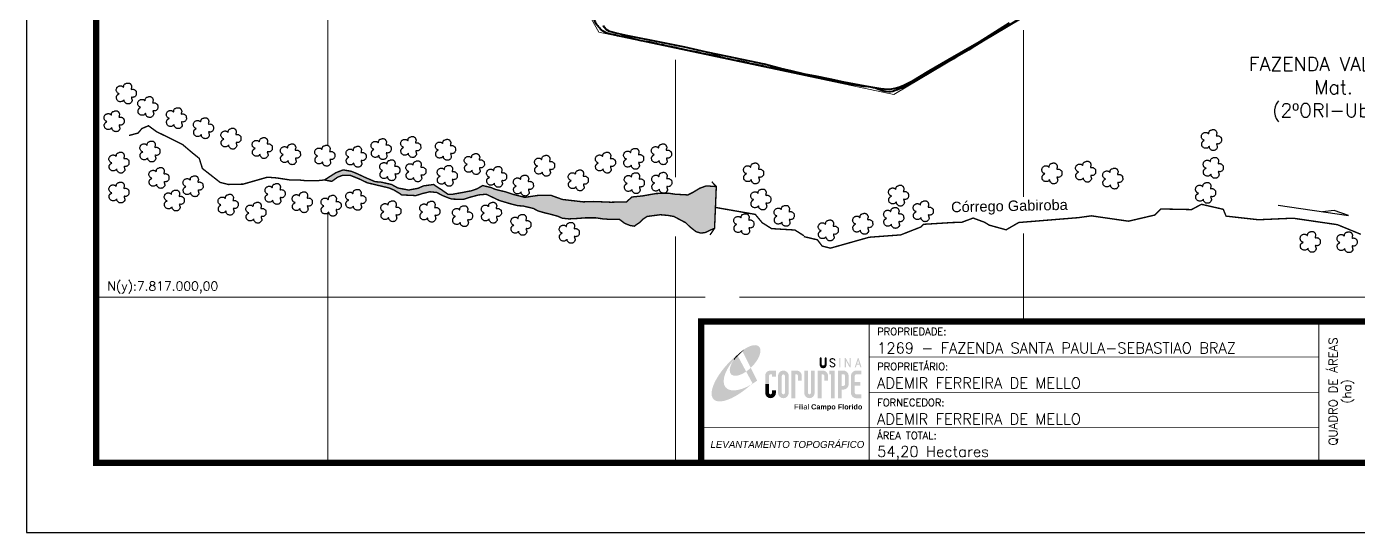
# Model space of a CAD drawing. Header units: millimetres. Extents: x 730567 to 733537, y 7816662 to 7818762.
# Drawn here: x 730567 to 732482, y 7816662 to 7817389 of the extents above; entities that cross this region are included whole.
import ezdxf
from ezdxf.enums import TextEntityAlignment as Align

# ---------------------------------------------------------------- set-up
doc = ezdxf.new("R2010")
doc.units = ezdxf.units.MM
doc.linetypes.add('CONTINUO', pattern=[0])
doc.linetypes.add('LIN0', pattern=[0])
for name, color, linetype, lineweight in [('0114001269', 1, 'Continuous', 40), ('0114001269002', 5, 'Continuous', 40), ('MALHA', 8, 'Continuous', 9), ('TEXTO', 7, 'Continuous', 9)]:
    doc.layers.add(name, color=color, linetype=linetype, lineweight=lineweight)
for name, color, linetype in [('CÓRREGO', 174, 'Continuous'), ('MARGEM', 7, 'CONTINUO'), ('MATO', 3, 'Continuous')]:
    doc.layers.add(name, color=color, linetype=linetype)
doc.styles.add('ARIAL', font='arial.ttf')
doc.styles.add('ROMANS', font='romans', dxfattribs={"height": 0.2})
doc.styles.add('SIMPLEX', font='simplex', dxfattribs={"height": 0.2})
doc.styles.get("Standard").update_dxf_attribs({"font": 'arial.ttf'})

# ---------------------------------------------------------------- blocks, each defined once
blk = doc.blocks.new('A$C78F83FB3')
at = {"layer": 'MARGEM'}
h = blk.add_hatch(color=20, dxfattribs=at)
edge = h.paths.add_edge_path()
edge.add_ellipse((19.49, 23.77), major_axis=(-6.68, -6.67), ratio=0.469426, start_angle=292.73277, end_angle=601.25787)
edge.add_ellipse((22.83, 22.05), major_axis=(12.64, 11.29), ratio=0.457614, start_angle=79.90686, end_angle=107.91393)
edge = h.paths.add_edge_path()
edge.add_ellipse((18.28, 18.7), major_axis=(13.95, 13.59), ratio=0.386848, start_angle=63.96117, end_angle=264.59932)
edge.add_ellipse((22.83, 22.05), major_axis=(12.64, 11.29), ratio=0.457614, start_angle=107.91393, end_angle=245.11815, ccw=False)
edge.add_ellipse((19.49, 23.77), major_axis=(-6.68, -6.67), ratio=0.469426, start_angle=241.25787, end_angle=292.73277, ccw=False)
for color, points in [(20, [(15.46, 26.12), (14.17, 24.81), (14.06, 24.24), (14.39, 23.97), (14.67, 24.54), (19.47, 29.32), (18.48, 28.66), (17.31, 27.78)]), (7, [(58.42, 24.9), (57.9, 24.9), (57.9, 21.73, -0.414214), (57.15, 20.98), (56.84, 20.98, -0.414214), (56.09, 21.73), (56.09, 24.9), (55.57, 24.9), (55.57, 21.73, 0.414214), (56.84, 20.46), (57.15, 20.46, 0.414214), (58.42, 21.73)]), (7, [(61.7, 24.9), (61.23, 24.9, 0.396318), (60.04, 23.78), (60.04, 23.72, 0.151912), (60.39, 22.97), (60.46, 22.92), (62.18, 22), (62.85, 21.83, 0.12407), (62.51, 22.42), (60.75, 23.36, -0.13192), (60.56, 23.77, -0.385578), (61.23, 24.37), (61.7, 24.37, -0.414214), (62.37, 23.7), (62.89, 23.7, 0.414214)]), (7, [(62.37, 23.7), (62.89, 23.7, 0.414214), (61.7, 24.9), (61.23, 24.9, 0.396318), (60.04, 23.78), (60.04, 23.72, 0.151912), (60.39, 22.97), (60.46, 22.92), (62.18, 22), (62.18, 22, -0.131921), (62.37, 21.59, -0.385578), (61.7, 20.98), (61.23, 20.98, -0.414214), (60.56, 21.65), (60.04, 21.65, 0.414214), (61.23, 20.46), (61.7, 20.46, 0.402546), (62.89, 21.61, 0.165292), (62.51, 22.42), (60.75, 23.36, -0.13192), (60.56, 23.77, -0.385578), (61.23, 24.37), (61.7, 24.37, -0.414214)]), (7, [(30.97, 12.46), (29.13, 12.46), (29.13, 8.21, 1), (34.29, 8.21), (34.29, 9.41), (32.45, 9.41), (32.45, 8.21, -1), (30.97, 8.21)])]:
    blk.add_hatch(color=color, dxfattribs=at).paths.add_polyline_path(points)
h = blk.add_hatch(color=7, dxfattribs=at)
h.paths.add_polyline_path([(65.24, 24.9), (64.72, 24.9), (64.72, 20.46), (65.24, 20.46)])
h.paths.add_polyline_path([(67.38, 20.46), (67.9, 20.46), (67.9, 23.74), (69.74, 20.46), (70.23, 20.46), (70.23, 24.9), (69.71, 24.9), (69.71, 21.58), (67.85, 24.9), (67.38, 24.9)])
h.paths.add_polyline_path([(72.17, 20.46), (72.72, 20.46), (73.14, 21.73), (74.49, 21.73), (74.9, 20.46), (75.45, 20.46), (74, 24.9), (73.62, 24.9)])
h.paths.add_polyline_path([(73.81, 23.8), (74.32, 22.25), (73.31, 22.25)], flags=16)
h = blk.add_hatch(color=7, dxfattribs=at)
h.paths.add_polyline_path([(31.71, 18.93, 0.414214), (29.13, 16.35), (29.13, 12.46), (30.97, 12.46), (30.97, 16.35, -0.414214), (31.71, 17.09), (32.45, 17.09), (32.45, 16.02), (34.29, 16.02), (34.29, 18.93)])
h.paths.add_polyline_path([(44.15, 17.09, -0.414214), (44.89, 16.35), (44.89, 14.1), (46.72, 14.1), (46.72, 16.17, 0.433937), (44.15, 18.93), (41.77, 18.93), (41.77, 12.46), (43.61, 12.46), (43.61, 17.09)])
h.paths.add_polyline_path([(43.61, 12.46), (41.77, 12.46), (41.77, 5.62), (43.61, 5.62)])
h.paths.add_polyline_path([(47.92, 12.46), (49.75, 12.46), (49.75, 18.93), (47.92, 18.93)])
h.paths.add_polyline_path([(52.91, 18.93), (51.08, 18.93), (51.08, 12.46), (52.91, 12.46)])
h.paths.add_polyline_path([(51.08, 8.12, -1), (49.75, 8.12), (49.75, 12.46), (47.92, 12.46), (47.92, 8.12, 1), (52.91, 8.12), (52.91, 12.46), (51.08, 12.46)])
h.paths.add_polyline_path([(54.41, 12.46), (56.25, 12.46), (56.25, 17.09), (56.79, 17.09, -0.414214), (57.53, 16.35), (57.53, 14.1), (59.36, 14.1), (59.36, 16.17, 0.433937), (56.79, 18.93), (54.41, 18.93)])
h.paths.add_polyline_path([(56.25, 12.46), (54.41, 12.46), (54.41, 5.62), (56.25, 5.62)])
h.paths.add_polyline_path([(60.73, 12.46), (62.58, 12.46), (62.58, 18.93), (60.02, 18.93), (60.02, 17.08), (60.73, 17.08)])
h.paths.add_polyline_path([(62.58, 12.46), (60.73, 12.46), (60.73, 5.62), (62.58, 5.62)])
h.paths.add_polyline_path([(64.06, 12.46), (65.82, 12.46), (65.82, 17.17), (66.66, 17.17, -0.450417), (67.48, 16.25), (67.48, 12.46), (69.24, 12.46, 0.002307), (69.24, 12.48, 0.005282), (69.23, 12.54, -0.000938), (69.23, 12.53), (69.23, 16.17, 0.433937), (66.66, 18.93), (64.06, 18.93)])
h.paths.add_polyline_path([(64.06, 5.62), (65.82, 5.62), (65.82, 9.77), (66.66, 9.77, 0.426056), (69.24, 12.46), (67.48, 12.46), (67.48, 12.45, -0.450417), (66.66, 11.53), (65.82, 11.53), (65.82, 12.46), (64.06, 12.46)])
h.paths.add_polyline_path([(70.37, 12.46), (74.87, 12.46), (74.87, 13.44), (72.21, 13.44), (72.21, 16.35, -0.414214), (72.95, 17.09), (75.38, 17.09), (75.38, 18.93), (72.95, 18.93, 0.414214), (70.37, 16.35)])
h.paths.add_polyline_path([(72.21, 11.62), (74.87, 11.62), (74.87, 12.46), (70.37, 12.46), (70.37, 8.21, 0.414214), (72.95, 5.62), (75.38, 5.62), (75.38, 7.47), (72.95, 7.47, -0.414214), (72.21, 8.21)])
h = blk.add_hatch(color=7, dxfattribs=at)
h.paths.add_polyline_path([(35.29, 16.35), (35.29, 8.21, 1), (40.46, 8.21, 0.016978), (40.45, 8.38), (40.45, 16.17, 0.433937), (37.88, 18.93), (37.87, 18.93, 0.41391)])
h.paths.add_polyline_path([(38.62, 16.35), (38.62, 8.21, -1), (37.13, 8.21), (37.13, 16.35, -1)], flags=16)
at = {"layer": 'MARGEM', "linetype": 'Continuous'}
blk.add_lwpolyline([(58.42, 24.9), (57.9, 24.9), (57.9, 21.73, -0.414214), (57.15, 20.98), (56.84, 20.98, -0.414214), (56.09, 21.73), (56.09, 24.9), (55.57, 24.9), (55.57, 21.73, 0.414214), (56.84, 20.46), (57.15, 20.46, 0.414214), (58.42, 21.73), (58.42, 24.9)], format="xyb", close=True, dxfattribs=at)
at = {"layer": 'MARGEM', "color": 252, "insert": (43.05, 2.72), "char_height": 2.5, "attachment_point": 1, "style": 'ARIAL'}
blk.add_mtext_dynamic_manual_height_columns('Filial {\\fArial|b1|i0|c0|p34;Campo Florido}', width=33.0271, gutter_width=2.46, heights=[2.95], dxfattribs=at)
blk = doc.blocks.new('mato')
at = {"layer": 'MATO', "color": 94, "linetype": 'CONTINUO'}
blk.add_lwpolyline([(734601.6, 7824194.7), (734600.8, 7824194.1), (734600, 7824193.3), (734599.1, 7824192.6), (734598, 7824192.3), (734596.9, 7824192.2), (734595.8, 7824192.2), (734594.9, 7824192.4), (734594.2, 7824192.7), (734593.5, 7824193.1), (734592.9, 7824193.6), (734592.3, 7824194.1), (734591.8, 7824194.7), (734591.5, 7824195.3), (734591.3, 7824195.9), (734591.2, 7824196.6), (734591, 7824197.5), (734591, 7824198.4), (734591, 7824199.3), (734591.2, 7824200), (734591.5, 7824200.5), (734591.9, 7824201), (734592.1, 7824201.5), (734592.4, 7824201.9), (734592.8, 7824202.3), (734594.2, 7824203.2), (734594.7, 7824203.6), (734594.5, 7824203.7), (734593.5, 7824204), (734593.1, 7824204.2), (734592.7, 7824204.5), (734592.3, 7824204.9), (734591.8, 7824205.6), (734591.3, 7824206.3), (734590.9, 7824207.1), (734590.7, 7824208), (734590.6, 7824208.8), (734590.7, 7824209.7), (734590.9, 7824210.7), (734591.3, 7824211.6), (734591.7, 7824212.4), (734592, 7824212.8), (734592.3, 7824213.1), (734592.7, 7824213.4), (734593.3, 7824213.8), (734593.9, 7824214.2), (734594.6, 7824214.5), (734595.3, 7824214.7), (734596, 7824214.8), (734596.6, 7824214.8), (734597.2, 7824214.8), (734597.8, 7824214.7), (734598.2, 7824214.6), (734598.7, 7824214.4), (734599.1, 7824214.3), (734599.5, 7824214), (734600, 7824213.4), (734600.5, 7824213), (734600.9, 7824212.8), (734601.1, 7824213.4), (734601.2, 7824214.2), (734601.3, 7824215.1), (734601.4, 7824215.5), (734601.5, 7824215.8), (734602, 7824216.5), (734602.3, 7824217), (734602.7, 7824217.4), (734603.2, 7824217.6), (734603.7, 7824217.8), (734604.3, 7824218), (734605.3, 7824218.4), (734605.8, 7824218.6), (734606.3, 7824218.7), (734606.9, 7824218.8), (734607.5, 7824218.8), (734608, 7824218.8), (734608.6, 7824218.7), (734609.1, 7824218.6), (734609.5, 7824218.4), (734610, 7824218.1), (734610.4, 7824217.9), (734610.7, 7824217.6), (734611, 7824217.2), (734611.3, 7824216.8), (734611.7, 7824216.3), (734611.9, 7824215.7), (734612.2, 7824215.1), (734612.4, 7824214.6), (734612.5, 7824214), (734612.5, 7824213.3), (734612.2, 7824212.1), (734611.9, 7824210.9), (734611.7, 7824210), (734612.4, 7824209.8), (734613.2, 7824209.9), (734614.1, 7824210), (734614.7, 7824209.9), (734615.4, 7824209.8), (734616, 7824209.5), (734616.6, 7824209.1), (734617.3, 7824208.6), (734617.8, 7824208.1), (734618.2, 7824207.9), (734618.6, 7824207.5), (734618.8, 7824207), (734619, 7824205.5), (734619.1, 7824203.9), (734619.1, 7824202.4), (734618.8, 7824201.5), (734618.4, 7824200.9), (734618, 7824200.3), (734617.5, 7824199.8), (734617, 7824199.3), (734616.5, 7824199), (734615.7, 7824198.7), (734614.9, 7824198.5), (734614.1, 7824198.3), (734613.3, 7824198.6), (734612.6, 7824198.7), (734612.1, 7824198.5), (734612.3, 7824197.3), (734613.2, 7824194.3), (734613.1, 7824193.5), (734613, 7824192.9), (734612.3, 7824191.8), (734611.9, 7824191.2), (734611.4, 7824190.7), (734611, 7824190.3), (734610.6, 7824189.9), (734610.1, 7824189.6), (734609.5, 7824189.4), (734608.8, 7824189.2), (734608.2, 7824189.2), (734607.5, 7824189.1), (734606.8, 7824189.2), (734605.7, 7824189.3), (734605.3, 7824189.5), (734604.8, 7824189.7), (734604.2, 7824190.1), (734603.7, 7824190.7), (734603.2, 7824191.3), (734602.7, 7824191.7), (734602.3, 7824192.2), (734602, 7824192.7), (734601.9, 7824194.3), (734601.7, 7824195)], dxfattribs=at)

msp = doc.modelspace()

# ---------------------------------------------------------------- hatches: boundary and pattern name
at = {"layer": 'CÓRREGO'}
h = msp.add_hatch(color=141, dxfattribs=at)
h.dxf.hatch_style = 1
h.paths.add_polyline_path([(731558.5, 7817159), (731544, 7817160), (731534.5, 7817156.5), (731525.5, 7817151), (731517.5, 7817147), (731499.5, 7817148), (731489.5, 7817149.5), (731472, 7817149), (731452, 7817145.5), (731437, 7817144), (731429.5, 7817137), (731407, 7817136.5), (731382.5, 7817137.5), (731367, 7817137), (731337, 7817140.5), (731320.5, 7817146.5), (731303.5, 7817146.5), (731283, 7817143.5), (731265.5, 7817148), (731255, 7817151.5), (731240.5, 7817155), (731235, 7817157.5), (731222.5, 7817160.5), (731215, 7817156), (731206.5, 7817153), (731193.5, 7817150.5), (731179.5, 7817148), (731172.5, 7817148), (731164, 7817154), (731157, 7817158.5), (731152, 7817162), (731137.5, 7817160), (731129.5, 7817156.5), (731116, 7817154), (731100.5, 7817157), (731091.5, 7817162), (731076, 7817165.5), (731068, 7817166), (731055, 7817171.5), (731041, 7817178), (731033.5, 7817181), (731022, 7817183), (731011.5, 7817179), (731006, 7817175.5), (730995, 7817168.5), (731005.5, 7817166.5), (731014, 7817172.5), (731020.5, 7817175), (731032.5, 7817175), (731045, 7817170), (731056.5, 7817164.5), (731071, 7817161), (731088, 7817157), (731095, 7817154), (731102.5, 7817149.5), (731106, 7817147), (731117, 7817146.5), (731126.5, 7817146), (731136, 7817149), (731146.5, 7817151.5), (731156.5, 7817150.5), (731165, 7817146), (731172.5, 7817143), (731178.5, 7817141), (731194.5, 7817140.5), (731205.5, 7817144), (731217, 7817147), (731227.5, 7817148), (731246.5, 7817139), (731261.5, 7817134.5), (731273, 7817131.5), (731281, 7817131), (731295.5, 7817127.5), (731302, 7817124), (731312.5, 7817121), (731319, 7817119.5), (731330, 7817116.5), (731337, 7817113.5), (731346.5, 7817112.5), (731357, 7817113), (731370, 7817114), (731385.5, 7817114), (731395.5, 7817112.5), (731403, 7817112), (731414, 7817112), (731419, 7817112), (731427, 7817106), (731434.5, 7817103), (731440.5, 7817102), (731448.5, 7817107.5), (731453, 7817112), (731459, 7817116), (731466.5, 7817117), (731478, 7817118.5), (731489, 7817117.5), (731497.5, 7817116), (731505, 7817112), (731514.5, 7817107), (731519, 7817102.5), (731522.5, 7817099.5), (731529.5, 7817094), (731536.5, 7817092), (731543, 7817093), (731549, 7817096), (731556, 7817099)])

# ---------------------------------------------------------------- linework, layer by layer
at = {"layer": '0114001269', "linetype": 'CONTINUO', "flags": 128}
msp.add_lwpolyline([(732692.8, 7817721), (732685.2, 7817720.5), (732680.2, 7817720.2), (732675.6, 7817719.9), (732673, 7817719.8), (732668.2, 7817720.1), (732663.1, 7817720.6), (732660.4, 7817721), (732655.6, 7817722), (732653.3, 7817722.3), (732646.3, 7817722.9), (732639.1, 7817722.4), (732637, 7817722.4), (732635.3, 7817722.3), (732631.9, 7817721.5), (732629.9, 7817720.9), (732627.8, 7817720.7), (732625.9, 7817720.3), (732621.7, 7817719.1), (732619.3, 7817718.5), (732616.6, 7817718.3), (732611.5, 7817717.9), (732608.8, 7817717.8), (732606.5, 7817717.6), (732604.2, 7817717.3), (732602, 7817717.1), (732599.5, 7817717.1), (732597.3, 7817717.1), (732594.9, 7817716.8), (732592.4, 7817716.6), (732588.2, 7817716.7), (732584, 7817716.9), (732579.4, 7817716.9), (732577.1, 7817717), (732572.6, 7817717.1), (732570.4, 7817717.1), (732568.3, 7817717.3), (732566.4, 7817717.3), (732564.2, 7817717.2), (732561.7, 7817717.2), (732559.1, 7817717), (732556.6, 7817716.7), (732551.7, 7817716.3), (732549.3, 7817716), (732547.3, 7817715.8), (732545.2, 7817715.4), (732543.3, 7817715.1), (732539.3, 7817714), (732536.9, 7817713.5), (732534.4, 7817713.1), (732532.2, 7817712.8), (732530, 7817712.4), (732526, 7817711.5), (732523.7, 7817711.1), (732521.6, 7817710.8), (732517.8, 7817709.9), (732513.1, 7817708.6), (732511.2, 7817708.3), (732509.3, 7817707.9), (732505.3, 7817706.9), (732503.2, 7817706.3), (732501.1, 7817705.8), (732499.4, 7817705.4), (732497.6, 7817704.7), (732495.4, 7817704.2), (732493.3, 7817703.7), (732491.3, 7817703.1), (732489.3, 7817702.5), (732487.5, 7817701.7), (732485.6, 7817700.8), (732479.6, 7817697.5), (732477.5, 7817696.3), (732475.3, 7817695), (732473.1, 7817693.5), (732468.2, 7817690.5), (732465.6, 7817689.2), (732463.1, 7817687.8), (732460.8, 7817686.3), (732456.3, 7817683.9), (732454.1, 7817682.7), (732449.2, 7817679.6), (732446.4, 7817677.9), (732443.5, 7817676.3), (732440.7, 7817674.7), (732437.9, 7817673.3), (732435.6, 7817672), (732432.9, 7817670.6), (732430.2, 7817669.2), (732427.9, 7817667.9), (732425.6, 7817666.7), (732423.1, 7817665.1), (732420.3, 7817663.6), (732417.9, 7817662.2), (732415.3, 7817660.8), (732412.8, 7817659.3), (732410.4, 7817657.9), (732405.8, 7817654.9), (732403.3, 7817653.3), (732397.7, 7817650.2), (732393.2, 7817647.7), (732390.8, 7817646.7), (732386.2, 7817645), (732383.9, 7817643.8), (732378.6, 7817640.4), (732376.2, 7817638.5), (732373.7, 7817636.3), (732371, 7817634.2), (732368.6, 7817632.3), (732363.3, 7817628.6), (732360.6, 7817626.8), (732358, 7817624.9), (732353, 7817621.4), (732350.4, 7817619.6), (732343.9, 7817613.9), (732342.6, 7817613), (732341.3, 7817612.2), (732339.4, 7817610.9), (732335.8, 7817608.5), (732332, 7817606.1), (732327.9, 7817603.5), (732323.6, 7817600.7), (732319.1, 7817597.8), (732314.4, 7817594.8), (732309.6, 7817591.6), (732308.4, 7817590.8), (732302.5, 7817587.1), (732293.7, 7817581.2), (732291.6, 7817580.2), (732279.8, 7817573), (732274.2, 7817569.5), (732268.1, 7817565.9), (732261.7, 7817562), (732254.9, 7817557.4), (732243.2, 7817550.4), (732220.9, 7817536.9), (732185.3, 7817516.2), (732134.9, 7817485.5), (732091.4, 7817458.7), (732043, 7817429.5), (732014.2, 7817411.9), (732001.4, 7817404.2), (731975.5, 7817388.7), (731970.9, 7817386), (731966.4, 7817383.4), (731961.7, 7817380.7), (731957, 7817377.8), (731952.3, 7817375.1), (731947.7, 7817372.2), (731938.6, 7817366.5), (731930, 7817361.2), (731921.5, 7817355.9), (731908.3, 7817348), (731904.1, 7817345.5), (731899.8, 7817342.9), (731895.3, 7817340.5), (731890.8, 7817338), (731886.4, 7817335.7), (731882.1, 7817333.3), (731877.8, 7817330.8), (731873.6, 7817328.3), (731869.4, 7817325.5), (731865.1, 7817323), (731860.9, 7817320.6), (731856.8, 7817318.1), (731852.5, 7817315.6), (731848.1, 7817313.1), (731843.7, 7817310.6), (731839.4, 7817308.1), (731835.4, 7817305.9), (731831.9, 7817303.9), (731828.5, 7817302.2), (731825.2, 7817300.7), (731821.9, 7817299.4), (731818.9, 7817298.2), (731815.9, 7817297), (731812.5, 7817295.9), (731809.2, 7817295.4), (731805.9, 7817295.3), (731802.7, 7817295.6), (731799.6, 7817296.3), (731796.6, 7817297.3), (731793.8, 7817298.3), (731790.7, 7817299.3), (731787.6, 7817300.5), (731784.3, 7817301.2), (731780.9, 7817301.9), (731777.4, 7817302.4), (731773.8, 7817303), (731770.3, 7817303.2), (731766.6, 7817303.6), (731762.6, 7817304.2), (731758.8, 7817305), (731755.2, 7817305.5), (731751.2, 7817306.2), (731747.1, 7817307.1), (731742.8, 7817308), (731738.5, 7817308.8), (731734.2, 7817309.6), (731730, 7817310.5), (731725.8, 7817311.1), (731721.6, 7817311.7), (731717.6, 7817312.6), (731710.1, 7817314.4), (731706.3, 7817315.3), (731698.7, 7817317), (731694.8, 7817317.7), (731686.7, 7817319.3), (731678.6, 7817320.9), (731674.7, 7817321.8), (731666.9, 7817323.5), (731659.2, 7817325.1), (731652.1, 7817326.8), (731648.4, 7817327.7), (731644.7, 7817328.6), (731641.1, 7817329.3), (731637.5, 7817329.7), (731633.9, 7817330.2), (731630.5, 7817330.8), (731624.5, 7817332.6), (731621.5, 7817333.4), (731614.9, 7817334.6), (731611.8, 7817335.3), (731608.6, 7817335.8), (731605, 7817336.6), (731601.2, 7817337.6), (731597.4, 7817338.5), (731589.9, 7817339.8), (731582.8, 7817341), (731579.2, 7817341.7), (731575.6, 7817342.7), (731572, 7817343.4), (731566.5, 7817344.7), (731561.2, 7817346.3), (731558, 7817347.1), (731554.7, 7817347.5), (731548.9, 7817348.7), (731546.2, 7817349.1), (731543.3, 7817349.4), (731540, 7817350.1), (731534.1, 7817351.5), (731530.9, 7817352.2), (731520.6, 7817354.5), (731517.5, 7817355), (731511.3, 7817356.3), (731505.3, 7817357.6), (731502.3, 7817358.2), (731499.2, 7817359), (731495.8, 7817359.7), (731492.2, 7817360.5), (731488.5, 7817361.1), (731484.6, 7817361.9), (731480.9, 7817362.9), (731477.5, 7817363.4), (731474.5, 7817364), (731471.8, 7817364.6), (731466.1, 7817365.9), (731462.8, 7817366.6), (731459.4, 7817367.2), (731456.2, 7817367.9), (731450.6, 7817368.9), (731442.9, 7817370.8), (731431.5, 7817373.5), (731429.1, 7817373.9), (731426.8, 7817374.3), (731424.4, 7817374.7), (731422.1, 7817375), (731419.5, 7817375.4), (731416.5, 7817376), (731413.6, 7817376.6), (731411.1, 7817377.3), (731408.8, 7817377.8), (731406.4, 7817378.3), (731403.8, 7817378.9), (731400.9, 7817379.8), (731398.1, 7817381.1), (731395.8, 7817382.6), (731394, 7817384), (731392.2, 7817385.6), (731390.6, 7817387.2), (731389.2, 7817388.7), (731387.9, 7817390.1), (731386.9, 7817391.7), (731385.9, 7817393.3), (731384.6, 7817395.4), (731383.2, 7817397.7), (731382, 7817399.9), (731380.7, 7817401.9), (731379.5, 7817403.7), (731377, 7817407.8), (731375.9, 7817409.8), (731370.9, 7817418.6), (731365.7, 7817427.8), (731350.8, 7817453.8), (731343.9, 7817466.8), (731336.8, 7817479.8), (731329, 7817493.4), (731316.3, 7817516.1), (731308.7, 7817529.5), (731295.4, 7817552.7), (731293.7, 7817556), (731290.5, 7817562.4), (731289.3, 7817565.8), (731288.4, 7817569.2), (731288.5, 7817572.9), (731290, 7817576.5), (731292.6, 7817579.4), (731296, 7817581.2), (731299.8, 7817582.6), (731304.1, 7817584), (731308.9, 7817585.3), (731314.6, 7817586.7), (731320.9, 7817588.3), (731327.2, 7817590), (731334.1, 7817591.8), (731341.4, 7817593.6), (731370.7, 7817601.3), (731378.3, 7817603.4), (731393.3, 7817607.5), (731401, 7817609.4), (731415.7, 7817613.3), (731429.1, 7817617.2), (731441.9, 7817620.2), (731463.3, 7817625.7), (731469.9, 7817627.9), (731471.8, 7817628.3), (731480.4, 7817630.3), (731487.9, 7817632.1), (731497.2, 7817634.5), (731503.6, 7817636.2), (731511.1, 7817638.1), (731518.5, 7817640), (731533.2, 7817644), (731554.3, 7817649.8), (731567.8, 7817653.3), (731581.1, 7817656.8), (731600.4, 7817661.9), (731617.1, 7817666.8), (731624.8, 7817668.8), (731634.4, 7817670.7), (731644.7, 7817673.2), (731644.7, 7817673.2), (731680.4, 7817682.4), (731712.6, 7817691.5), (731727.1, 7817695.1), (731743.3, 7817699.1), (731793.5, 7817712), (731811.4, 7817716.6), (731828.8, 7817720.4), (731858, 7817727.4), (731892.4, 7817737.5), (731911.3, 7817742.7), (731948.1, 7817752.6), (731966.3, 7817757.8), (731982.4, 7817762.1), (732018.3, 7817771.7), (732069.7, 7817784.6), (732085.8, 7817789), (732103, 7817793.6), (732120, 7817798.1), (732133.3, 7817801.5), (732146.2, 7817803.9), (732157.3, 7817802.7), (732162.4, 7817796.9), (732175.6, 7817781.2), (732178.2, 7817772.8), (732181, 7817758.4), (732182.7, 7817747.7), (732185.5, 7817742), (732190.9, 7817740.7), (732200.2, 7817742.6), (732207.9, 7817744.5), (732226.6, 7817747.8), (732241.8, 7817750.2), (732255.4, 7817753.2), (732270.4, 7817758.8), (732283.7, 7817763.8), (732308.6, 7817774.2), (732335.5, 7817784.9), (732347.7, 7817789.5), (732355.4, 7817792.8), (732363.9, 7817795.5), (732372.2, 7817798.9), (732378.5, 7817813.8), (732380.9, 7817824.2), (732382, 7817828.3), (732382, 7817828.3), (732389.7, 7817860), (732394.7, 7817880.3), (732398, 7817899.9), (732400.7, 7817918.5), (732403.9, 7817938.7), (732406.5, 7817959.1), (732405.5, 7817976.1), (732401.5, 7817994.8), (732397.5, 7818015.1), (732393.7, 7818035.5), (732389.7, 7818056.5), (732383.4, 7818101.4), (732380.9, 7818124.4), (732376.2, 7818166.8), (732373.5, 7818187.5), (732370.2, 7818208.4), (732368.3, 7818227.7), (732367, 7818243.8), (732367.1, 7818250.4), (732367.6, 7818252.5), (732367.8, 7818253.8), (732368, 7818254.6), (732368.4, 7818255.8), (732369.3, 7818257.5), (732369.9, 7818258.8), (732370.5, 7818260), (732371, 7818261.2), (732371.6, 7818262.7), (732372.5, 7818264.4), (732374.1, 7818266.3), (732376.1, 7818267.3), (732377.9, 7818267.9), (732379.9, 7818268.7), (732382.2, 7818269.6), (732384.7, 7818270.8), (732388.2, 7818272.3), (732392, 7818274), (732395.5, 7818275.6), (732398.6, 7818277.7), (732401.7, 7818279.5), (732405.3, 7818281.7), (732408.9, 7818283.3), (732411, 7818283.8), (732412.5, 7818284.2), (732414, 7818284.5), (732415.1, 7818284.8), (732416, 7818284.9), (732416.6, 7818285.2), (732417.6, 7818285.5), (732418.8, 7818286), (732420.1, 7818286.5), (732421.3, 7818287), (732422.5, 7818287.4), (732423.3, 7818287.8), (732424.2, 7818288.1), (732426.6, 7818289.1), (732429.3, 7818290.2), (732431.8, 7818291.2), (732434.3, 7818292.4), (732437, 7818293.7), (732439.8, 7818295.1), (732442.2, 7818296.4), (732444.4, 7818297.6), (732446.8, 7818298.9), (732449.7, 7818300.1), (732452.8, 7818301.6), (732456.2, 7818303.1), (732459.7, 7818304.6), (732463.2, 7818305.9), (732466.7, 7818307.6), (732470.6, 7818309.1), (732474.4, 7818310.6), (732478.3, 7818312.6), (732482.4, 7818314.3), (732486.3, 7818315.9), (732489.9, 7818317.4), (732493.3, 7818318.8), (732496.8, 7818320.3), (732500.4, 7818321.8), (732504.2, 7818323.2), (732507.7, 7818324.7), (732511.2, 7818326), (732514.7, 7818327.5), (732518.4, 7818329), (732522.2, 7818330.6), (732525.9, 7818332.1), (732529.6, 7818333.7), (732533.1, 7818335.3), (732536.8, 7818337.1), (732548.5, 7818342.4), (732552.6, 7818344.2), (732556.6, 7818345.6), (732560.8, 7818346.4), (732564.8, 7818346.4), (732569, 7818345.7), (732572.8, 7818343.8), (732576.1, 7818341.1), (732579.1, 7818338), (732582, 7818335.1), (732584.8, 7818331.9), (732587.7, 7818328.5), (732590.6, 7818324.9), (732593.3, 7818321.3), (732596, 7818318), (732598.6, 7818314.8), (732601.1, 7818311.6), (732603.5, 7818308.4), (732606, 7818305.2), (732608.1, 7818301.7), (732610, 7818298), (732611.3, 7818294.1), (732612.3, 7818290.8), (732613.8, 7818288.1), (732615.5, 7818285.5), (732617.7, 7818283.4), (732620.3, 7818281.9), (732623.1, 7818280.9), (732626.1, 7818280.3), (732629.6, 7818280.2), (732633.7, 7818280.1), (732637.9, 7818279.7), (732642.2, 7818278.8), (732646, 7818276.8), (732649.3, 7818274.2), (732652.3, 7818271.1), (732655, 7818267.6), (732657, 7818263.8), (732659.1, 7818259.6), (732660.7, 7818255.2), (732662, 7818250.5), (732662.9, 7818245.5), (732663.7, 7818240.7), (732664.4, 7818235.9), (732664.4, 7818231.3), (732663.8, 7818227.5), (732663.4, 7818224.5), (732663.5, 7818221.4), (732663.8, 7818218.5), (732664.6, 7818215.8), (732666.3, 7818213.5), (732668.5, 7818211.1), (732671.2, 7818208.8), (732673.6, 7818205.8), (732675.8, 7818202.5), (732677.9, 7818199), (732679.8, 7818195.1), (732681.3, 7818191), (732682.3, 7818187), (732683.2, 7818183.2), (732683.9, 7818179.2), (732684.3, 7818175), (732684.4, 7818170.8), (732684.2, 7818166.6), (732683.5, 7818162.7), (732683, 7818159.3), (732683.1, 7818155.7), (732683.5, 7818152), (732683.8, 7818148.5), (732684.7, 7818145.6), (732686.4, 7818142.8), (732688.5, 7818139.8), (732690.5, 7818136.6), (732692.5, 7818133.4), (732694.7, 7818130.2), (732696.8, 7818127), (732699.1, 7818123.6), (732701.4, 7818120.1), (732703.9, 7818116.7), (732706.4, 7818113.3), (732708.7, 7818109.8), (732710.8, 7818106.3), (732712.5, 7818102.5), (732714.2, 7818099), (732716.4, 7818095.7), (732718.3, 7818093.2), (732719.9, 7818091.9), (732721.4, 7818091.1), (732723.2, 7818090.5), (732726, 7818090), (732729.3, 7818089.8), (732732.7, 7818089.7), (732736.3, 7818089.9), (732739.7, 7818090), (732742.7, 7818090.5), (732746, 7818090.9), (732749.6, 7818090.8), (732753.4, 7818090.5), (732757.5, 7818089.1), (732760.5, 7818087), (732762.1, 7818084.5), (732763.2, 7818081.6), (732763.6, 7818078.2), (732763.6, 7818075), (732763.7, 7818071.4), (732763.7, 7818067.2), (732763.8, 7818062.6), (732763.9, 7818057.8), (732763.8, 7818053.3), (732763.8, 7818049.2), (732764.5, 7818045.8), (732765.3, 7818043.3), (732766.4, 7818041.4), (732767.9, 7818040), (732769.8, 7818038.8), (732772.3, 7818037.8), (732775.6, 7818037), (732779.4, 7818036.4), (732783, 7818036), (732786.2, 7818035.9), (732789.2, 7818035.6), (732792.4, 7818035.5), (732795.7, 7818035.2), (732798.9, 7818034.8), (732802.3, 7818034.1), (732805.5, 7818032.9), (732808.6, 7818031.3), (732811.6, 7818029), (732813.7, 7818026.1), (732815.2, 7818023), (732816.5, 7818019.4), (732817.5, 7818015.2), (732818.1, 7818011.1), (732818.7, 7818007.1), (732819, 7818003), (732819.2, 7817998.9), (732819.2, 7817994.5), (732819, 7817989.9), (732818.9, 7817985.3), (732818.5, 7817980.8), (732818.2, 7817976.5), (732818, 7817972.4), (732817.9, 7817968.5), (732817.8, 7817964.5), (732817.7, 7817960.6), (732817.6, 7817956.5), (732817.6, 7817952.3), (732817.6, 7817948), (732817.7, 7817943.6), (732817.9, 7817939.3), (732818, 7817934.9), (732818, 7817930.3), (732817.6, 7817925.9), (732817.3, 7817921.7), (732817, 7817917.4), (732816.6, 7817913.3), (732816.2, 7817909.2), (732815.8, 7817905.2), (732815.5, 7817900.8), (732815, 7817896.3), (732814.5, 7817891.9), (732813.9, 7817887.3), (732813.2, 7817882.8), (732812.6, 7817878.3), (732812, 7817873.5), (732811.3, 7817868.6), (732810.4, 7817863.7), (732809.3, 7817859), (732808.2, 7817854), (732806.7, 7817849), (732805.1, 7817844), (732803.8, 7817839.3), (732802.8, 7817834.5), (732801.7, 7817829.9), (732800.7, 7817825.6), (732800.2, 7817821.4), (732799.9, 7817816.9), (732799.2, 7817812.3), (732798.2, 7817807.7), (732797.1, 7817803.1), (732795.8, 7817798.4), (732794.5, 7817793.5), (732793.5, 7817788.8), (732792.6, 7817784), (732791.5, 7817779.3), (732790.3, 7817774.9), (732788.8, 7817770.7), (732787.5, 7817766.7), (732786, 7817762.7), (732784.2, 7817758.8), (732782.3, 7817755.1), (732779.8, 7817751.7), (732777, 7817748.6), (732774.5, 7817746), (732770.8, 7817742.8), (732765.7, 7817740.2), (732760.7, 7817738.3), (732750, 7817735.1), (732736.9, 7817731.5), (732724.2, 7817727.6), (732710.5, 7817723.7), (732698.8, 7817722)], close=True, dxfattribs=at)
at = {"layer": '0114001269002'}
msp.add_lwpolyline([(731979.5, 7817394.2), (731936.3, 7817366.8), (731891.6, 7817340.7), (731864, 7817324.8), (731839.6, 7817310.2), (731828, 7817304.3), (731822.6, 7817301.9), (731817.7, 7817300.4), (731810.5, 7817298.9), (731807.2, 7817298.6), (731799.8, 7817298.9), (731795.1, 7817299.6), (731789.3, 7817300.6), (731772.7, 7817303.4), (731742.1, 7817309.3), (731722.4, 7817313.3), (731703.7, 7817317.4), (731685.5, 7817320.9), (731667.5, 7817324.8), (731650.7, 7817329), (731627.1, 7817335.1), (731574.7, 7817346), (731544.5, 7817352.5), (731513.1, 7817359.4), (731469.9, 7817368.3), (731443.3, 7817373.3), (731431.1, 7817376.1), (731413.8, 7817379.9), (731404.9, 7817382.3), (731400.3, 7817384.8), (731397.2, 7817388.2), (731396.4, 7817390.5)], dxfattribs=at)
at = {"layer": 'CÓRREGO', "const_width": 2}
for points in [[(731558.5, 7817159), (731544, 7817160), (731534.5, 7817156.5), (731525.5, 7817151), (731517.5, 7817147), (731499.5, 7817148), (731489.5, 7817149.5), (731472, 7817149), (731452, 7817145.5), (731437, 7817144), (731429.5, 7817137), (731407, 7817136.5), (731382.5, 7817137.5), (731367, 7817137), (731337, 7817140.5), (731320.5, 7817146.5), (731303.5, 7817146.5), (731283, 7817143.5), (731265.5, 7817148), (731255, 7817151.5), (731240.5, 7817155), (731235, 7817157.5), (731222.5, 7817160.5), (731215, 7817156), (731206.5, 7817153), (731193.5, 7817150.5), (731179.5, 7817148), (731172.5, 7817148), (731164, 7817154), (731157, 7817158.5), (731152, 7817162), (731137.5, 7817160), (731129.5, 7817156.5), (731116, 7817154), (731100.5, 7817157), (731091.5, 7817162), (731076, 7817165.5), (731068, 7817166), (731055, 7817171.5), (731041, 7817178), (731033.5, 7817181), (731022, 7817183), (731011.5, 7817179), (731006, 7817175.5), (730995, 7817168.5), (730985, 7817167.5), (730968, 7817167.5), (730958, 7817168.5), (730945.5, 7817168.5), (730926, 7817171.5), (730913, 7817172.5), (730878, 7817162.5), (730857, 7817162), (730845, 7817165), (730819.5, 7817185), (730815, 7817199.5), (730804.5, 7817208), (730791, 7817219.5), (730772, 7817229), (730753.5, 7817238), (730742, 7817246.5), (730732.5, 7817242.5), (730727, 7817236), (730714, 7817232.5)], [(730995, 7817168.5), (731005.5, 7817166.5), (731014, 7817172.5), (731020.5, 7817175), (731032.5, 7817175), (731045, 7817170), (731056.5, 7817164.5), (731071, 7817161), (731088, 7817157), (731095, 7817154), (731102.5, 7817149.5), (731106, 7817147), (731117, 7817146.5), (731126.5, 7817146), (731136, 7817149), (731146.5, 7817151.5), (731156.5, 7817150.5), (731165, 7817146), (731172.5, 7817143), (731178.5, 7817141), (731194.5, 7817140.5), (731205.5, 7817144), (731217, 7817147), (731227.5, 7817148), (731246.5, 7817139), (731261.5, 7817134.5), (731273, 7817131.5), (731281, 7817131), (731295.5, 7817127.5), (731302, 7817124), (731312.5, 7817121), (731319, 7817119.5), (731330, 7817116.5), (731337, 7817113.5), (731346.5, 7817112.5), (731357, 7817113), (731370, 7817114), (731385.5, 7817114), (731395.5, 7817112.5), (731403, 7817112), (731414, 7817112), (731419, 7817112), (731427, 7817106), (731434.5, 7817103), (731440.5, 7817102), (731448.5, 7817107.5), (731453, 7817112), (731459, 7817116), (731466.5, 7817117), (731478, 7817118.5), (731489, 7817117.5), (731497.5, 7817116), (731505, 7817112), (731514.5, 7817107), (731519, 7817102.5), (731522.5, 7817099.5), (731529.5, 7817094), (731536.5, 7817092), (731543, 7817093), (731549, 7817096), (731556, 7817099)], [(732485.4, 7817090.3), (732451.6, 7817104.2), (732387.9, 7817113.5), (732338.1, 7817111.3), (732291.5, 7817116.5), (732287.5, 7817126.3), (732256.1, 7817133.5), (732241.9, 7817125.9), (732197.9, 7817126.8), (732188.9, 7817118), (732151.2, 7817109.2), (732097.8, 7817116.9), (732079.2, 7817114.3), (731993.4, 7817107.3), (731975.2, 7817096.8), (731950.7, 7817103.6), (731944.4, 7817107.6), (731927.8, 7817113.7), (731911.4, 7817107.6), (731898.6, 7817107.3), (731856.4, 7817104.7), (731852.5, 7817100.8), (731823.7, 7817089.5), (731778.3, 7817086.1), (731722.6, 7817070.4), (731710.7, 7817073.4), (731703.9, 7817082.4), (731684.5, 7817087)]]:
    msp.add_lwpolyline(points, dxfattribs=at)
at = {"layer": 'CÓRREGO'}
msp.add_lwpolyline([(731684.8, 7817088.1, 2, 2, 0), (731671.5, 7817096.5, 2, 2, 0), (731638, 7817098.5, 2, 2, 0), (731624.5, 7817107, 2, 2, 0), (731614.5, 7817119, 2, 2, 0), (731557.2, 7817129, 0, 0, 0)], format="xyseb", dxfattribs=at)
msp.add_lwpolyline([(732366.3, 7817132.1), (732467.7, 7817117.4), (732446.9, 7817124.7), (732430.4, 7817122.8)], dxfattribs=at)
at = {"layer": 'MALHA'}
for points in [[(731000, 7817218.2), (731000, 7817598.3)], [(732000, 7817144.2), (732000, 7817384)], [(731500, 7817172.5), (731500, 7817341.3)], [(731000, 7816761.5), (731000, 7817121.1)], [(731500, 7816761.5), (731500, 7817087.2)], [(732000, 7816968.4), (732000, 7817091.6)], [(731542.7, 7817000), (730666.8, 7817000)], [(732586.9, 7817000), (731591.8, 7817000)]]:
    msp.add_lwpolyline(points, dxfattribs=at)
at = {"layer": 'MARGEM', "color": 174, "linetype": 'LIN0', "flags": 128}
msp.add_lwpolyline([(733536.8, 7818761.5), (730566.8, 7818761.5), (730566.8, 7816661.5), (733536.8, 7816661.5)], close=True, dxfattribs=at)
at = {"layer": 'MARGEM', "color": 174, "linetype": 'LIN0', "const_width": 9.09, "flags": 128}
for points in [[(733436.8, 7818661.5), (730666.8, 7818661.5), (730666.8, 7816761.5), (733436.8, 7816761.5)], [(731536.8, 7816964.8), (733436.8, 7816964.8), (733436.8, 7816761.5), (731536.8, 7816761.5)]]:
    msp.add_lwpolyline(points, close=True, dxfattribs=at)
at = {"layer": 'MARGEM', "color": 174, "linetype": 'LIN0', "const_width": 1.01, "flags": 128}
for points in [[(731778.3, 7816964.8), (731778.3, 7816761.5)], [(732424.9, 7816964.8), (732424.9, 7816764)], [(731778.3, 7816914), (732424.9, 7816914)], [(731778.3, 7816863.2), (732424.9, 7816863.2)], [(731536.8, 7816812.3), (732424.9, 7816812.3)]]:
    msp.add_lwpolyline(points, dxfattribs=at)
at = {"layer": 'TEXTO'}
msp.add_lwpolyline([(730691, 7818233), (730720.5, 7818232), (730838.5, 7818188.5), (730996.6, 7818113), (731015.2, 7818102.7), (731025.6, 7818095.8), (731050.7, 7818047.5), (731096.4, 7817922.5), (731129.3, 7817857.9), (731177.7, 7817767.3), (731278.4, 7817579.3), (731389.4, 7817381.3), (731813.6, 7817291.4), (732051.4, 7817433.6), (732280.6, 7817571.7), (732409, 7817655.1), (732489.9, 7817701.9), (732545.1, 7817714), (732563.7, 7817715.4), (732716.8, 7817713.9), (732724.2, 7817702.3), (732737.8, 7817681.1)], dxfattribs=at)
at = {"layer": 'TEXTO', "const_width": 2}
msp.add_lwpolyline([(731552, 7817166), (731558.5, 7817159), (731556, 7817099), (731549.5, 7817089.5)], dxfattribs=at)

# ---------------------------------------------------------------- block references
at = {"layer": 'MARGEM', "linetype": 'ByBlock', "xscale": 2.992089735355526, "yscale": 2.992089735355526, "zscale": 2.992089735355526}
msp.add_blockref('A$C78F83FB3', (731541.6, 7816837.7), dxfattribs=at)
at = {"layer": 'MATO', "linetype": 'Continuous', "xscale": 1.012925508739093, "yscale": 1.012925508739093, "zscale": 1.012925508739093}
for p in [(-13390, -108042.8), (-13359, -108062.3), (-13407.5, -108082.8), (-13318, -108078.3), (-13279, -108092.8), (-13239.5, -108107.8), (-11829.5, -108109.8), (-13356, -108126.3), (-13194.5, -108121.3), (-13154, -108130.3), (-13023.5, -108122.8), (-12981, -108119.8), (-12931, -108123.8), (-12620.5, -108130.3), (-13400.5, -108142.3), (-13104.5, -108132.3), (-13059.5, -108133.8), (-12889.5, -108144.3), (-12788.5, -108146.8), (-12701, -108142.3), (-12660.5, -108136.8), (-13343, -108164.3), (-13011, -108153.3), (-12973.5, -108154.8), (-12928.5, -108161.3), (-12857.5, -108162.8), (-12740, -108167.8), (-12488, -108157.8), (-12059, -108157.8), (-12010.5, -108155.3), (-11971.5, -108165.3), (-11827, -108149.8), (-13400.5, -108185.3), (-13294, -108176.3), (-13176, -108187.3), (-12819, -108175.3), (-12659.5, -108171.8), (-12620, -108171.3), (-11838, -108185.8), (-13321, -108196.8), (-13243.5, -108202.8), (-13137, -108199.3), (-13095.5, -108204.3), (-13060, -108195.8), (-12477.5, -108195.3), (-12279.5, -108189.8), (-13203.5, -108214.3), (-13009.5, -108212.3), (-12953.5, -108212.8), (-12906.5, -108219.3), (-12865, -108214.3), (-12444, -108218.8), (-12286.5, -108221.8), (-12244, -108212.3), (-12822.5, -108231.8), (-12753, -108243.3), (-12502, -108230.8), (-12380.5, -108239.8), (-12331, -108230.3), (-11687.5, -108256.3), (-11634.5, -108256.8)]:
    msp.add_blockref('mato', p, dxfattribs=at)

# ---------------------------------------------------------------- texts
at = {"layer": 'CÓRREGO', "insert": (731896, 7817137), "char_height": 15, "width": 337.725, "attachment_point": 1, "rotation": 1.2045}
msp.add_mtext('Córrego Gabiroba', dxfattribs=at)
at = {"layer": 'MALHA', "linetype": 'CONTINUO', "insert": (730682.9, 7817005), "char_height": 13, "width": 263.058, "attachment_point": 7, "style": 'ROMANS'}
msp.add_mtext('N(y):7.817.000,00', dxfattribs=at)
at = {"layer": 'TEXTO', "linetype": 'Continuous', "lineweight": 9, "style": 'SIMPLEX'}
for s, p in [('PROPRIEDADE:', (731789.8, 7816955.7)), ('PROPRIETÁRIO:', (731789.8, 7816905.3)), ('FORNECEDOR:', (731789.8, 7816853.5)), ('ÁREA TOTAL:', (731789.8, 7816806.1))]:
    msp.add_text(s, height=10.457, dxfattribs=at).set_placement(p, align=Align.TOP_LEFT)
at = {"layer": 'TEXTO', "linetype": 'Continuous', "style": 'SIMPLEX'}
for s, p in [('1269 - FAZENDA SANTA PAULA-SEBASTIAO BRAZ', (731789.8, 7816934.5)), ('ADEMIR FERREIRA DE MELLO', (731789.8, 7816884.1)), ('ADEMIR FERREIRA DE MELLO', (731789.8, 7816832.3)), ('54,20 Hectares', (731789.8, 7816785.6))]:
    msp.add_text(s, height=15.436, dxfattribs=at).set_placement(p, align=Align.TOP_LEFT)
for s, height, p in [('QUADRO DE ÁREAS', 12.349, (732445.4, 7816864.2)), ('(ha)', 12.35, (732465.2, 7816864.2))]:
    msp.add_text(s, height=height, rotation=90, dxfattribs=at).set_placement(p, align=Align.MIDDLE_CENTER)
at = {"layer": 'TEXTO', "insert": (732500, 7817298.7), "char_height": 20, "width": 416.39, "attachment_point": 5, "style": 'SIMPLEX'}
msp.add_mtext('FAZENDA VALE DO JATOBÁ^JMat. 10.688^J(2ºORI-Uberaba/MG)', dxfattribs=at)
at = {"layer": 'TEXTO', "color": 3, "linetype": 'ByBlock', "lineweight": 5, "insert": (731550.1, 7816793), "char_height": 10, "attachment_point": 1}
msp.add_mtext_dynamic_manual_height_columns('{\\fArial|b0|i1|c0|p34;\\C7;LEVANTAMENTO TOPOGRÁFICO}', width=1017.673, gutter_width=1, heights=[-12.7], dxfattribs=at)

doc.saveas('drawing.dxf')
